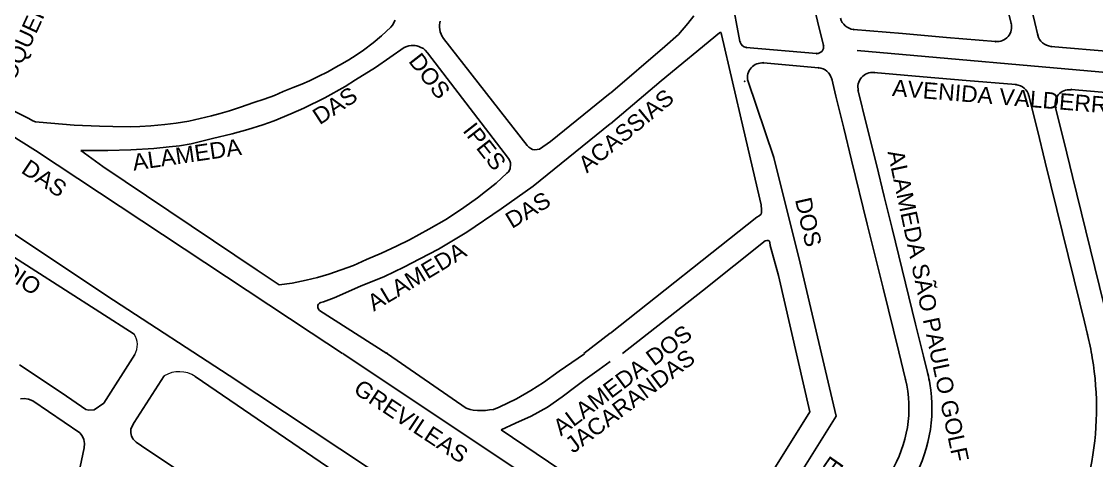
# Model space of a CAD drawing. Header units: millimetres. Extents: x 583 to 26013, y 350 to 21391.
# Drawn here: x 15733 to 16387, y 16819 to 17086 of the extents above; entities that cross this region are included whole.
import ezdxf

# ---------------------------------------------------------------- set-up
doc = ezdxf.new("R2010")
doc.units = ezdxf.units.MM
doc.linetypes.add('LIN0', pattern=[0])
for name, color, linetype in [('105-QUADRAS_ESTRADAS', 80, 'Continuous'), ('110-CERCA_DE_ARAME', 10, 'Continuous'), ('LOTES', 7, 'LIN0')]:
    doc.layers.add(name, color=color, linetype=linetype)
doc.styles.add('EU', font='arial.ttf', dxfattribs={"height": 10})

# ---------------------------------------------------------------- blocks, each defined once
blk = doc.blocks.new('SIMB5')
at = {"color": 0}
blk.add_point((0, 0), dxfattribs=at)
for tag in ['COTA', 'PONTO', 'DESC']:
    blk.add_attdef(tag, (0, 0), '', height=1)
blk = doc.blocks.new('SIMB19')
at = {"color": 0, "linetype": 'LIN0'}
for q in [(-0.318198, 0.318198), (-0.318198, -0.318198), (0.318198, 0.318198), (0.318198, -0.318198)]:
    blk.add_line((0, 0), q, dxfattribs=at)
for tag in ['COTA', 'PONTO', 'DESC']:
    blk.add_attdef(tag, (0, 0), '', height=1)

msp = doc.modelspace()

# ---------------------------------------------------------------- linework, layer by layer
at = {"lineweight": 25}
msp.add_line((16241.15393, 17068.21463), (16441.54936, 17050.48138), dxfattribs=at)
at = {"color": 0, "linetype": 'Continuous'}
for p, q in [((16212.35792, 16848.54251), (16153.81984, 16754.88443)), ((16228.36751, 16845.85574), (16165.5379, 16745.33144))]:
    msp.add_line(p, q, dxfattribs=at)
msp.add_arc((16369.86366, 17036.04577), 8.27714, 82.02458004, 200.97064575, dxfattribs=at)
at = {"color": 0, "linetype": 'Continuous', "lineweight": 20}
for centre, radius, start, end in [((15792.42288, 16889.30025), 11.35523, 328.80315719, 34.69456048), ((15829.21889, 16855.76793), 17.22671, 55.58550359, 121.99650017)]:
    msp.add_arc(centre, radius, start, end, dxfattribs=at)
at = {"lineweight": 25}
msp.add_open_spline([(16259.5774, 17521.6217), (16283.25419, 17509.53838), (16321.00584, 17490.27203), (16367.14195, 17456.02462), (16394.62156, 17406.65773), (16404.34471, 17332.21212), (16433.90078, 17225.25894), (16455.54493, 17136.80024), (16469.08673, 17082.50762), (16470.34884, 17077.45214)], degree=3, knots=[0, 0, 0, 0, 79.873503497, 127.354970466, 169.463877081, 245.143909867, 350.368917335, 502.602371862, 518.234397955, 518.234397955, 518.234397955, 518.234397955], dxfattribs=at)
at = {"layer": '105-QUADRAS_ESTRADAS', "color": 0, "linetype": 'Continuous'}
for p, q in [((15960.41551, 17086.60241), (15959.81551, 17085.50241)), ((16142.01551, 17089.30241), (16138.31551, 17084.50241)), ((15957.81551, 17082.30241), (15952.21551, 17077.00241)), ((15958.71551, 17083.50241), (15957.81551, 17082.30241)), ((15959.31551, 17084.50241), (15958.71551, 17083.50241)), ((15959.81551, 17085.50241), (15959.31551, 17084.50241)), ((15987.41551, 17083.70241), (15987.31551, 17082.40241)), ((15987.51551, 17080.90241), (15987.31551, 17082.40241)), ((15987.51551, 17084.90241), (15987.41551, 17083.70241)), ((15987.71551, 17086.10241), (15987.51551, 17084.90241)), ((15987.81551, 17079.50241), (15987.51551, 17080.90241)), ((16138.31551, 17084.50241), (16132.61551, 17078.00241)), ((15952.21551, 17077.00241), (15947.01551, 17072.80241)), ((15988.31551, 17078.20241), (15987.81551, 17079.50241)), ((15988.81551, 17077.00241), (15988.31551, 17078.20241)), ((15989.81551, 17075.50241), (15988.81551, 17077.00241)), ((16040.61551, 17010.50241), (15989.81551, 17075.50241)), ((16157.51551, 17078.90241), (16122.11551, 17049.70241)), ((16132.61551, 17078.00241), (16124.31551, 17070.60241)), ((16158.01551, 17079.30241), (16157.51551, 17078.90241)), ((16158.31551, 17079.10241), (16158.01551, 17079.30241)), ((16158.51551, 17078.90241), (16158.31551, 17079.10241)), ((16158.61551, 17078.60241), (16158.51551, 17078.90241)), ((16158.81551, 17078.00241), (16158.61551, 17078.60241)), ((16172.11551, 17020.40241), (16158.81551, 17078.00241)), ((15941.21551, 17068.30241), (15936.71551, 17065.30241)), ((15947.01551, 17072.80241), (15941.21551, 17068.30241)), ((15965.81551, 17070.00241), (15948.41551, 17057.80241)), ((15967.51551, 17070.70241), (15965.81551, 17070.00241)), ((15968.81551, 17071.10241), (15967.51551, 17070.70241)), ((15970.21551, 17071.30241), (15968.81551, 17071.10241)), ((15970.21551, 17071.30241), (15972.51551, 17071.30241)), ((15973.61551, 17071.00241), (15972.51551, 17071.30241)), ((15974.71551, 17070.70241), (15973.61551, 17071.00241)), ((15976.01551, 17070.10241), (15974.71551, 17070.70241)), ((15977.61551, 17069.30241), (15976.01551, 17070.10241)), ((15978.71551, 17068.30241), (15977.61551, 17069.30241)), ((15980.11551, 17066.70241), (15978.71551, 17068.30241)), ((16029.31551, 17002.60241), (15980.11551, 17066.70241)), ((16124.31551, 17070.60241), (16091.21551, 17042.20241)), ((15928.31551, 17060.20241), (15924.41551, 17058.00241)), ((15932.31551, 17062.60241), (15928.31551, 17060.20241)), ((15936.71551, 17065.30241), (15932.31551, 17062.60241)), ((15919.41551, 17055.30241), (15913.71551, 17052.40241)), ((15924.41551, 17058.00241), (15919.41551, 17055.30241)), ((15948.41551, 17057.80241), (15936.31551, 17050.40241)), ((15903.61551, 17047.70241), (15898.41551, 17045.60241)), ((15908.31551, 17049.80241), (15903.61551, 17047.70241)), ((15913.71551, 17052.40241), (15908.31551, 17049.80241)), ((15936.31551, 17050.40241), (15930.01551, 17046.30241)), ((16122.11551, 17049.70241), (16091.21551, 17023.70241)), ((15737.71551, 17026.80241), (15707.51551, 17042.00241)), ((15887.01551, 17040.90241), (15880.71551, 17038.60241)), ((15892.41551, 17043.20241), (15887.01551, 17040.90241)), ((15898.41551, 17045.60241), (15892.41551, 17043.20241)), ((15930.01551, 17046.30241), (15917.71551, 17039.40241)), ((16091.11551, 17042.20241), (16054.81551, 17012.80241)), ((16091.21551, 17042.20241), (16091.21551, 17042.20241)), ((15874.51551, 17036.50241), (15866.31551, 17033.70241)), ((15880.71551, 17038.60241), (15874.51551, 17036.50241)), ((15917.71551, 17039.40241), (15904.81551, 17033.20241)), ((15848.81551, 17028.50241), (15841.81551, 17026.80241)), ((15854.01551, 17029.90241), (15848.81551, 17028.50241)), ((15859.71551, 17031.60241), (15854.01551, 17029.90241)), ((15866.31551, 17033.70241), (15859.71551, 17031.60241)), ((15897.01551, 17029.70241), (15886.91551, 17025.50241)), ((15904.81551, 17033.20241), (15897.01551, 17029.70241)), ((15740.21551, 17025.40241), (15737.71551, 17026.80241)), ((15741.91551, 17024.80241), (15740.21551, 17025.40241)), ((15744.11551, 17024.60241), (15741.91551, 17024.80241)), ((15765.41551, 17022.80241), (15744.11551, 17024.60241)), ((15780.71551, 17022.10241), (15765.41551, 17022.80241)), ((15788.81551, 17021.90241), (15780.71551, 17022.10241)), ((15799.51551, 17021.70241), (15788.81551, 17021.90241)), ((15805.21551, 17022.00241), (15799.51551, 17021.70241)), ((15811.91551, 17022.40241), (15805.21551, 17022.00241)), ((15820.51551, 17023.20241), (15811.91551, 17022.40241)), ((15827.41551, 17024.10241), (15820.51551, 17023.20241)), ((15835.01551, 17025.30241), (15827.41551, 17024.10241)), ((15841.81551, 17026.80241), (15835.01551, 17025.30241)), ((15879.91551, 17023.10241), (15870.91551, 17020.20241)), ((15886.91551, 17025.50241), (15879.91551, 17023.10241)), ((16091.11551, 17023.70241), (16044.21551, 16985.80241)), ((16091.21551, 17023.70241), (16091.21551, 17023.70241)), ((15741.81551, 17007.50241), (15725.91551, 17017.30241)), ((15849.41551, 17014.70241), (15836.41551, 17011.50241)), ((15861.31551, 17017.60241), (15849.41551, 17014.70241)), ((15870.91551, 17020.20241), (15861.31551, 17017.60241)), ((16182.81551, 16974.30241), (16172.11551, 17020.40241)), ((15799.81551, 17007.90241), (15785.71551, 17007.40241)), ((15813.81551, 17008.70241), (15799.81551, 17007.90241)), ((15823.01551, 17009.60241), (15813.81551, 17008.70241)), ((15829.31551, 17010.30241), (15823.01551, 17009.60241)), ((15836.41551, 17011.50241), (15829.31551, 17010.30241)), ((16041.61551, 17009.40241), (16040.61551, 17010.50241)), ((16042.81551, 17008.60241), (16041.61551, 17009.40241)), ((16043.91551, 17008.10241), (16042.81551, 17008.60241)), ((16045.31551, 17007.80241), (16043.91551, 17008.10241)), ((16046.81551, 17008.00241), (16045.31551, 17007.80241)), ((16048.11551, 17008.20241), (16046.81551, 17008.00241)), ((16054.81551, 17012.80241), (16048.11551, 17008.20241)), ((15909.41551, 16896.50241), (15741.81551, 17007.50241)), ((15785.71551, 17007.40241), (15769.31551, 17007.40241)), ((15782.81551, 16997.70241), (15769.31551, 17007.40241)), ((16030.21551, 17001.10241), (16029.31551, 17002.60241)), ((16206.61551, 16938.90241), (16190.51551, 17003.10241)), ((15876.61551, 16934.70241), (15782.81551, 16997.70241)), ((16029.81551, 16995.50241), (16029.21551, 16994.40241)), ((16030.31551, 16996.40241), (16029.81551, 16995.50241)), ((16030.51551, 17000.00241), (16030.21551, 17001.10241)), ((16030.41551, 16997.30241), (16030.31551, 16996.40241)), ((16030.61551, 16998.20241), (16030.41551, 16997.30241)), ((16030.61551, 16999.20241), (16030.51551, 17000.00241)), ((16030.61551, 16999.20241), (16030.61551, 16998.20241)), ((16028.31551, 16993.60241), (16021.81551, 16987.60241)), ((16029.21551, 16994.40241), (16028.31551, 16993.60241)), ((16015.41551, 16982.40241), (16010.51551, 16978.60241)), ((16021.81551, 16987.60241), (16015.41551, 16982.40241)), ((16044.21551, 16985.80241), (16024.81551, 16971.90241)), ((16010.51551, 16978.60241), (16002.21551, 16972.80241)), ((16002.21551, 16972.80241), (15991.71551, 16965.60241)), ((16024.81551, 16971.90241), (16004.01551, 16957.80241)), ((16182.81551, 16968.80241), (16181.61551, 16967.70241)), ((16183.11551, 16971.40241), (16182.81551, 16974.30241)), ((16183.01551, 16969.70241), (16182.81551, 16968.80241)), ((16183.11551, 16971.40241), (16183.01551, 16969.70241)), ((15789.31461, 16916.54056), (15717.11551, 16964.40241)), ((15991.71551, 16965.60241), (15980.81551, 16959.60241)), ((16180.21551, 16966.80241), (16091.21551, 16896.40241)), ((16181.61551, 16967.70241), (16180.21551, 16966.80241)), ((15980.81551, 16959.60241), (15969.11551, 16953.20241)), ((16004.01551, 16957.80241), (15986.71551, 16947.40241)), ((15961.31551, 16949.20241), (15952.21551, 16945.10241)), ((15969.11551, 16953.20241), (15961.31551, 16949.20241)), ((16185.31551, 16952.50241), (16147.31551, 16922.20241)), ((16186.31551, 16952.80241), (16185.31551, 16952.50241)), ((16187.11551, 16952.80241), (16186.31551, 16952.80241)), ((16187.91551, 16952.30241), (16187.11551, 16952.80241)), ((16188.11551, 16951.50241), (16187.91551, 16952.30241)), ((16188.31551, 16949.70241), (16188.11551, 16951.50241)), ((16193.41551, 16931.40241), (16188.31551, 16949.70241)), ((15952.21551, 16945.10241), (15942.91551, 16941.10241)), ((15986.71551, 16947.40241), (15975.41551, 16941.50241)), ((15935.01551, 16937.60241), (15920.01551, 16932.20241)), ((15942.91551, 16941.10241), (15935.01551, 16937.60241)), ((15965.61551, 16936.40241), (15953.91551, 16930.80241)), ((15975.41551, 16941.50241), (15965.61551, 16936.40241)), ((15889.91551, 16925.70241), (15876.61551, 16934.70241)), ((15913.31551, 16930.20241), (15906.31551, 16928.50241)), ((15920.01551, 16932.20241), (15913.31551, 16930.20241)), ((15953.91551, 16930.80241), (15939.31551, 16924.90241)), ((15897.91551, 16926.80241), (15889.91551, 16925.70241)), ((15906.31551, 16928.50241), (15897.91551, 16926.80241)), ((15939.31551, 16924.90241), (15923.41551, 16917.80241)), ((15859.56037, 16870.6008), (15789.31461, 16916.54056)), ((15923.41551, 16917.80241), (15916.91551, 16915.50241)), ((16147.31551, 16922.20241), (16098.61551, 16884.00241)), ((15913.51551, 16913.40241), (15913.41551, 16912.70241)), ((15913.51551, 16912.00241), (15913.41551, 16912.70241)), ((15913.91551, 16914.00241), (15913.51551, 16913.40241)), ((15913.81551, 16911.00241), (15913.51551, 16912.00241)), ((15914.51551, 16910.10241), (15913.81551, 16911.00241)), ((15914.41551, 16914.60241), (15913.91551, 16914.00241)), ((15915.31551, 16915.00241), (15914.41551, 16914.60241)), ((15955.31551, 16884.00241), (15914.51551, 16910.10241)), ((15916.91551, 16915.50241), (15915.31551, 16915.00241)), ((15928.41551, 16884.00241), (15909.41551, 16896.50241)), ((16091.11551, 16896.40241), (16075.01551, 16884.00241)), ((16091.21551, 16896.40241), (16091.21551, 16896.40241)), ((15928.81551, 16884.00241), (15928.51551, 16884.20241)), ((16091.41551, 16775.60241), (15928.81551, 16883.90241)), ((15955.71551, 16884.00241), (15955.21551, 16884.40241)), ((16003.61551, 16850.90241), (15955.71551, 16883.90241)), ((16075.41551, 16883.90241), (16060.01551, 16873.30241)), ((16075.41551, 16884.00241), (16075.41551, 16884.00241)), ((15732.0403, 16877.08342), (15757.94164, 16859.98204)), ((15783.41264, 16853.84504), (15802.13606, 16883.41847)), ((16091.01551, 16879.20241), (16084.31551, 16874.30241)), ((15990.76971, 16783.86091), (15859.56037, 16870.6008)), ((16060.01551, 16873.30241), (16050.61551, 16866.40241)), ((16084.31551, 16874.30241), (16075.91551, 16868.30241)), ((15820.09101, 16870.37757), (15801.88664, 16842.08704)), ((16050.61551, 16866.40241), (16042.91551, 16861.50241)), ((16070.31551, 16864.00241), (16062.01551, 16857.70241)), ((16075.91551, 16868.30241), (16070.31551, 16864.00241)), ((15757.94164, 16859.98204), (15772.3282, 16849.93429)), ((16042.91551, 16861.50241), (16034.21551, 16856.50241)), ((16062.01551, 16857.70241), (16053.01551, 16851.50241)), ((15735.01975, 16856.60501), (15732.65745, 16856.46431)), ((15737.53874, 16856.19117), (15735.01975, 16856.60501)), ((15740.13009, 16855.25982), (15737.53874, 16856.19117)), ((15768.77366, 16835.74953), (15740.13009, 16855.25982)), ((15777.38964, 16849.78704), (15783.41264, 16853.84504)), ((16005.91551, 16850.00241), (16003.61551, 16850.90241)), ((16023.61551, 16851.50241), (16020.11551, 16850.00241)), ((16034.21551, 16856.50241), (16023.61551, 16851.50241)), ((16053.01551, 16851.50241), (16043.01551, 16845.90241)), ((15772.3282, 16849.93429), (15774.27962, 16849.52756)), ((15774.27962, 16849.52756), (15777.38964, 16849.78704)), ((16007.91551, 16849.60241), (16005.91551, 16850.00241)), ((16010.51551, 16849.30241), (16007.91551, 16849.60241)), ((16010.51551, 16849.30241), (16015.31551, 16849.30241)), ((16017.71551, 16849.70241), (16015.31551, 16849.30241)), ((16020.11551, 16850.00241), (16017.71551, 16849.70241)), ((16043.01551, 16845.90241), (16033.51551, 16841.60241)), ((15799.74376, 16838.28539), (15799.70629, 16835.87768)), ((15801.88664, 16842.08704), (15799.74376, 16838.28539)), ((16033.51551, 16841.60241), (16024.91551, 16837.60241)), ((15770.09794, 16833.95898), (15768.77366, 16835.74953)), ((15771.16493, 16831.78332), (15770.09794, 16833.95898)), ((15771.64006, 16829.39315), (15771.16493, 16831.78332)), ((15799.70629, 16835.87768), (15800.20947, 16833.74473)), ((15800.20947, 16833.74473), (15801.24778, 16832.05868)), ((15801.24778, 16832.05868), (15803.06482, 16830.17808)), ((16142.51551, 16758.20241), (16024.91551, 16837.60241)), ((15767.29383, 16807.37034), (15771.47762, 16826.79566)), ((15771.47762, 16826.79566), (15771.64006, 16829.39315)), ((15803.06482, 16830.17808), (15809.45364, 16825.71304)), ((15809.45364, 16825.71304), (15918.15664, 16754.24704))]:
    msp.add_line(p, q, dxfattribs=at)
at = {"layer": '110-CERCA_DE_ARAME', "color": 0, "linetype": 'Continuous'}
for p, q in [((15801.75913, 16895.76367), (15698.01551, 16962.10241)), ((15998.92872, 16761.00877), (15838.95501, 16869.97946))]:
    msp.add_line(p, q, dxfattribs=at)
at = {"layer": 'LOTES', "color": 0, "linetype": 'LIN0'}
for p, q in [((16164.92537, 17298.88699), (16220.75047, 17071.31941)), ((16169.922, 17073.64646), (16164.06415, 17104.59155)), ((16334.84899, 17084.69632), (16330.08787, 17104.10476)), ((16344.37529, 17104.62522), (16349.14026, 17085.20114)), ((16239.08646, 17081.00179), (16268.79683, 17078.44703)), ((16349.14026, 17085.20114), (16351.0261, 17077.51357)), ((16295.47836, 17076.1527), (16268.79683, 17078.44703)), ((16325.3371, 17073.58518), (16295.47836, 17076.1527)), ((16216.52297, 17066.38112), (16173.80443, 17070.05445)), ((16358.99589, 17070.69089), (16397.14829, 17067.4102)), ((16217.78527, 17057.74121), (16184.30698, 17060.61998)), ((16251.44407, 17054.84692), (16281.33377, 17052.27673)), ((16190.51551, 17003.10241), (16174.70442, 17049.91968)), ((16228.34514, 17040.36026), (16225.75506, 17050.91854)), ((16281.33377, 17052.27673), (16307.43313, 17050.03247)), ((16337.69471, 17047.4303), (16307.43313, 17050.03247)), ((16241.93217, 17043.73577), (16246.99905, 17023.08097)), ((16345.6645, 17040.60762), (16350.7666, 17019.8092)), ((16407.8815, 17041.39501), (16371.3535, 17044.53601)), ((16233.1101, 17020.93617), (16228.34514, 17040.36026)), ((16361.84161, 17033.42487), (16366.96725, 17012.53049)), ((16237.87507, 17001.51208), (16233.1101, 17020.93617)), ((16252.93143, 16998.89798), (16246.99905, 17023.08097)), ((16355.53157, 17000.38511), (16350.7666, 17019.8092)), ((16372.08959, 16991.6496), (16366.96725, 17012.53049)), ((16237.87507, 17001.51208), (16247.405, 16962.66391)), ((16257.69639, 16979.4739), (16252.93143, 16998.89798)), ((16376.49741, 16914.91913), (16355.53157, 17000.38511)), ((16372.08959, 16991.6496), (16391.14945, 16913.95326)), ((16262.46136, 16960.04981), (16257.69639, 16979.4739)), ((16252.16996, 16943.23983), (16247.405, 16962.66391)), ((16276.75625, 16901.77756), (16262.46136, 16960.04981)), ((16256.93493, 16923.81574), (16252.16996, 16943.23983)), ((16228.36751, 16845.85574), (16206.61551, 16938.90241)), ((16212.35792, 16848.54251), (16193.41551, 16931.40241)), ((16256.93493, 16923.81574), (16266.46486, 16884.96757)), ((16376.49741, 16914.91913), (16379.35639, 16903.26468)), ((16381.26238, 16895.49506), (16379.35639, 16903.26468)), ((16281.52122, 16882.35347), (16276.75625, 16901.77756)), ((16266.46486, 16884.96757), (16270.54509, 16868.33475)), ((16281.52122, 16882.35347), (16284.14195, 16871.67023))]:
    msp.add_line(p, q, dxfattribs=at)
for centre, radius, start, end in [((16239.85752, 17089.9687), 9, 193.78308779, 265.08530979), ((16326.10816, 17082.55209), 9, 265.08530979, 13.78308779), ((16174.14712, 17074.03974), 4, 190.58364381, 265.08530979), ((16359.76694, 17079.6578), 9, 193.78308779, 265.08530979), ((16216.86566, 17070.36641), 4, 265.08530979, 13.78308779), ((16183.53592, 17051.65307), 9, 85.08530979, 191.1044768), ((16217.01422, 17048.7743), 9, 13.78308779, 85.08530979), ((16250.67301, 17045.88001), 9, 85.08530979, 193.78308779), ((16336.92366, 17038.46339), 9, 13.78308779, 85.08530979), ((16198.67597, 16850.70438), 188, 9.40988578, 13.7831768), ((16198.67597, 16850.70438), 188, 328.23614979, 9.40988578), ((16198.67597, 16850.70438), 202, 337.36348081, 7.57140378), ((16198.67597, 16850.70438), 88, 9.83997578, 13.7831768), ((16198.67597, 16850.70438), 74, 328.23614979, 13.78309378), ((16198.67597, 16850.70438), 88, 328.23614979, 9.83997578)]:
    msp.add_arc(centre, radius, start, end, dxfattribs=at)

# ---------------------------------------------------------------- block references
at = {"layer": 'LOTES', "color": 0, "linetype": 'LIN0', "rotation": 265.6530877877216}
for name, p in [('SIMB19', (16239.08646, 17081.00179)), ('SIMB19', (16334.84899, 17084.69632)), ('SIMB19', (16170.21517, 17073.30506)), ('SIMB19', (16325.3371, 17073.58518)), ('SIMB19', (16351.0261, 17077.51357)), ('SIMB19', (16173.80443, 17070.05445)), ('SIMB19', (16216.52297, 17066.38112)), ('SIMB19', (16220.75047, 17071.31941)), ('SIMB19', (16358.99589, 17070.69089)), ('SIMB19', (16184.30698, 17060.61998)), ('SIMB19', (16217.78527, 17057.74121)), ('SIMB19', (16251.44407, 17054.84692)), ('SIMB5', (16172.93693, 17049.43293)), ('SIMB19', (16174.70442, 17049.91968)), ('SIMB19', (16225.75506, 17050.91854)), ('SIMB19', (16337.69471, 17047.4303)), ('SIMB19', (16241.93217, 17043.73577)), ('SIMB19', (16345.6645, 17040.60762)), ('SIMB19', (16371.3535, 17044.53601)), ('SIMB19', (16361.84161, 17033.42487)), ('SIMB19', (16381.26238, 16895.49505)), ('SIMB19', (16284.14195, 16871.67023)), ('SIMB19', (16270.54509, 16868.33475))]:
    msp.add_blockref(name, p, dxfattribs=at)

# ---------------------------------------------------------------- texts
at = {"color": 0, "linetype": 'Continuous', "lineweight": 20, "style": 'EU'}
for s, rotation, p in [('ALAMEDA                                    DOS', 282.77925936, (16157.72397, 17178.96271)), ('ALAMEDA          DOS      IPES', 307.96838198, (15903.16084, 17144.83941)), ('COQUEIROS', 65.22485943, (15724.54011, 17039.72695)), ('AVENIDA VALDERRAMA ', 355.34834014, (16262.25729, 17040.63549)), ('DAS', 33.21554227, (15914.50688, 17022.68363)), ('ACASSIAS', 39.56623729, (16076.95687, 16993.32732)), ('ALAMEDA', 8.34932705, (15801.49282, 16995.14546)), ('DAS                                                       GREVILEAS', 326.48384297, (15732.46761, 16994.2734)), ('ALAMEDA SÃO PAULO GOLF', 281.90867773, (16259.62745, 17006.59312, 792.96447)), ('ALAMEDA        DAS', 30.9120608, (15947.44049, 16909.40204)), ('CLAUDIO                                                                                        GIANNINI', 326.29242746, (15689.17908, 16953.28286)), ('ALAMEDA DOS ', 36.90528928, (16061.1906, 16833.50588)), ('JACARANDAS', 36.90528928, (16068.58342, 16822.95749)), ('EUCALYPTUS', 235.27212834, (16225.35925, 16822.56701))]:
    msp.add_text(s, height=10, rotation=rotation, dxfattribs=at).set_placement(p)

doc.saveas('drawing.dxf')
